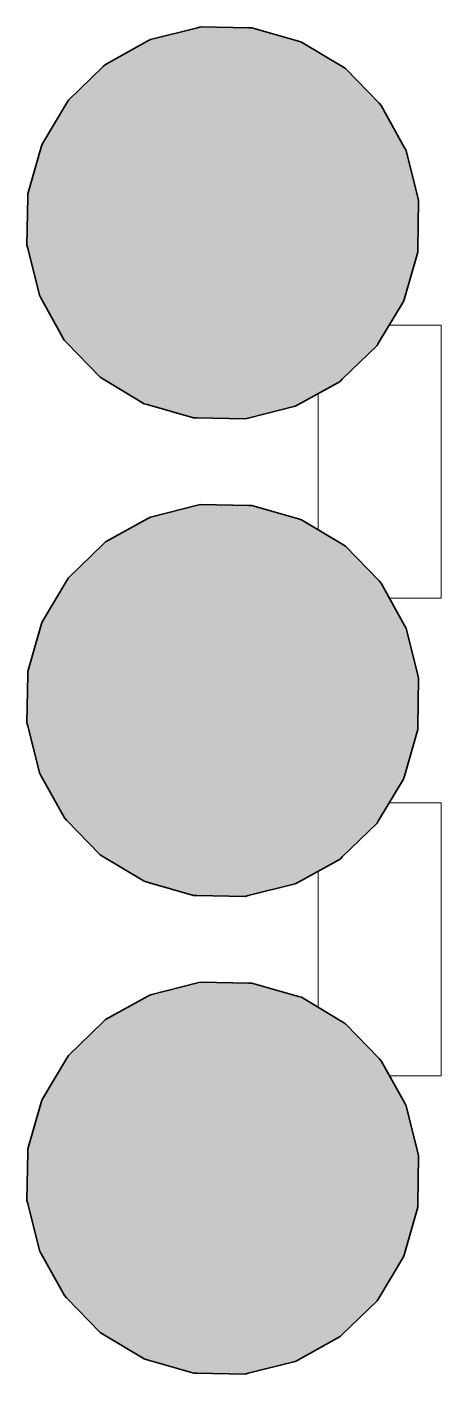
# Model space of a CAD drawing. Header units: millimetres. Extents: x -100577 to 287200, y -212120 to 238461.
# Drawn here: x 30582 to 32100, y 5437 to 10372 of the extents above; entities that cross this region are included whole.
import ezdxf

# ---------------------------------------------------------------- set-up
doc = ezdxf.new("R2010")
doc.units = ezdxf.units.MM
doc.layers.add('01_切断（構造・壁）', color=7, linetype='Continuous', lineweight=35)
doc.layers.add('11_見えがかり（家具）', color=8, linetype='Continuous', lineweight=9)

msp = doc.modelspace()

# ---------------------------------------------------------------- hatches: boundary and pattern name
at = {"layer": '01_切断（構造・壁）'}
for points in [[(31962.7, 9366.4), (31871.5, 9214.6), (31865.6, 9204.8), (31738.2, 9081.7), (31729.9, 9073.8), (31575, 8987.9), (31565, 8982.3), (31393.1, 8939.5), (31382, 8936.7), (31204.9, 8939.8), (31193.4, 8940), (31023.1, 8988.8), (31012.1, 8992), (30860.3, 9083.2), (30850.4, 9089.1), (30727.4, 9216.5), (30719.4, 9224.8), (30633.6, 9379.7), (30628, 9389.7), (30585.2, 9561.6), (30582.4, 9572.7), (30585.5, 9749.8), (30585.7, 9761.3), (30634.5, 9931.6), (30637.7, 9942.6), (30728.9, 10094.4), (30734.8, 10104.3), (30862.2, 10227.3), (30870.5, 10235.3), (31025.4, 10321.1), (31035.4, 10326.7), (31207.3, 10369.6), (31218.4, 10372.3), (31395.5, 10369.2), (31407, 10369), (31577.2, 10320.2), (31588.3, 10317), (31740.1, 10225.8), (31749.9, 10219.9), (31873, 10092.5), (31880.9, 10084.2), (31966.8, 9929.3), (31972.4, 9919.3), (32015.2, 9747.4), (32018, 9736.3), (32014.9, 9559.2), (32014.7, 9547.7), (31965.9, 9377.5)], [(31962.8, 7616.4), (31871.6, 7464.6), (31865.7, 7454.8), (31738.3, 7331.7), (31730, 7323.8), (31575.1, 7237.9), (31565.1, 7232.3), (31393.2, 7189.5), (31382.1, 7186.7), (31205, 7189.8), (31193.5, 7190), (31023.2, 7238.8), (31012.2, 7242), (30860.4, 7333.2), (30850.5, 7339.1), (30727.5, 7466.5), (30719.5, 7474.8), (30633.7, 7629.7), (30628.1, 7639.7), (30585.2, 7811.6), (30582.5, 7822.7), (30585.6, 7999.8), (30585.8, 8011.3), (30634.6, 8181.6), (30637.8, 8192.6), (30729, 8344.4), (30734.9, 8354.3), (30862.3, 8477.3), (30870.6, 8485.3), (31025.5, 8571.1), (31035.5, 8576.7), (31207.4, 8619.6), (31218.5, 8622.3), (31395.6, 8619.2), (31407.1, 8619), (31577.3, 8570.2), (31588.4, 8567), (31740.2, 8475.8), (31750, 8469.9), (31873.1, 8342.5), (31881, 8334.2), (31966.9, 8179.3), (31972.5, 8169.3), (32015.3, 7997.4), (32018.1, 7986.3), (32015, 7809.2), (32014.8, 7797.7), (31966, 7627.5)], [(31962.9, 5866.4), (31871.7, 5714.6), (31865.8, 5704.8), (31738.3, 5581.7), (31730.1, 5573.8), (31575.2, 5487.9), (31565.2, 5482.3), (31393.3, 5439.5), (31382.2, 5436.7), (31205.1, 5439.8), (31193.6, 5440), (31023.3, 5488.8), (31012.3, 5492), (30860.5, 5583.2), (30850.6, 5589.1), (30727.6, 5716.5), (30719.6, 5724.8), (30633.8, 5879.7), (30628.2, 5889.7), (30585.3, 6061.6), (30582.6, 6072.7), (30585.7, 6249.8), (30585.9, 6261.3), (30634.7, 6431.6), (30637.9, 6442.6), (30729.1, 6594.4), (30735, 6604.3), (30862.4, 6727.3), (30870.6, 6735.3), (31025.6, 6821.1), (31035.6, 6826.7), (31207.5, 6869.6), (31218.6, 6872.3), (31395.7, 6869.2), (31407.2, 6869), (31577.4, 6820.2), (31588.5, 6817), (31740.3, 6725.8), (31750.1, 6719.9), (31873.2, 6592.5), (31881.1, 6584.2), (31967, 6429.3), (31972.6, 6419.3), (32015.4, 6247.4), (32018.2, 6236.3), (32015.1, 6059.2), (32014.9, 6047.7), (31966.1, 5877.5)]]:
    msp.add_hatch(color=7, dxfattribs=at).paths.add_polyline_path(points)

# ---------------------------------------------------------------- linework, layer by layer
for points in [[(31962.7, 9366.4), (31871.5, 9214.6), (31865.6, 9204.8), (31738.2, 9081.7), (31729.9, 9073.8), (31575, 8987.9), (31565, 8982.3), (31393.1, 8939.5), (31382, 8936.7), (31204.9, 8939.8), (31193.4, 8940), (31023.1, 8988.8), (31012.1, 8992), (30860.3, 9083.2), (30850.4, 9089.1), (30727.4, 9216.5), (30719.4, 9224.8), (30633.6, 9379.7), (30628, 9389.7), (30585.2, 9561.6), (30582.4, 9572.7), (30585.5, 9749.8), (30585.7, 9761.3), (30634.5, 9931.6), (30637.7, 9942.6), (30728.9, 10094.4), (30734.8, 10104.3), (30862.2, 10227.3), (30870.5, 10235.3), (31025.4, 10321.1), (31035.4, 10326.7), (31207.3, 10369.6), (31218.4, 10372.3), (31395.5, 10369.2), (31407, 10369), (31577.2, 10320.2), (31588.3, 10317), (31740.1, 10225.8), (31749.9, 10219.9), (31873, 10092.5), (31880.9, 10084.2), (31966.8, 9929.3), (31972.4, 9919.3), (32015.2, 9747.4), (32018, 9736.3), (32014.9, 9559.2), (32014.7, 9547.7), (31965.9, 9377.5), (31962.7, 9366.4)], [(31962.8, 7616.4), (31871.6, 7464.6), (31865.7, 7454.8), (31738.3, 7331.7), (31730, 7323.8), (31575.1, 7237.9), (31565.1, 7232.3), (31393.2, 7189.5), (31382.1, 7186.7), (31205, 7189.8), (31193.5, 7190), (31023.2, 7238.8), (31012.2, 7242), (30860.4, 7333.2), (30850.5, 7339.1), (30727.5, 7466.5), (30719.5, 7474.8), (30633.7, 7629.7), (30628.1, 7639.7), (30585.2, 7811.6), (30582.5, 7822.7), (30585.6, 7999.8), (30585.8, 8011.3), (30634.6, 8181.6), (30637.8, 8192.6), (30729, 8344.4), (30734.9, 8354.3), (30862.3, 8477.3), (30870.6, 8485.3), (31025.5, 8571.1), (31035.5, 8576.7), (31207.4, 8619.6), (31218.5, 8622.3), (31395.6, 8619.2), (31407.1, 8619), (31577.3, 8570.2), (31588.4, 8567), (31740.2, 8475.8), (31750, 8469.9), (31873.1, 8342.5), (31881, 8334.2), (31966.9, 8179.3), (31972.5, 8169.3), (32015.3, 7997.4), (32018.1, 7986.3), (32015, 7809.2), (32014.8, 7797.7), (31966, 7627.5), (31962.8, 7616.4)], [(31962.9, 5866.4), (31871.7, 5714.6), (31865.8, 5704.8), (31738.3, 5581.7), (31730.1, 5573.8), (31575.2, 5487.9), (31565.2, 5482.3), (31393.3, 5439.5), (31382.2, 5436.7), (31205.1, 5439.8), (31193.6, 5440), (31023.3, 5488.8), (31012.3, 5492), (30860.5, 5583.2), (30850.6, 5589.1), (30727.6, 5716.5), (30719.6, 5724.8), (30633.8, 5879.7), (30628.2, 5889.7), (30585.3, 6061.6), (30582.6, 6072.7), (30585.7, 6249.8), (30585.9, 6261.3), (30634.7, 6431.6), (30637.9, 6442.6), (30729.1, 6594.4), (30735, 6604.3), (30862.4, 6727.3), (30870.6, 6735.3), (31025.6, 6821.1), (31035.6, 6826.7), (31207.5, 6869.6), (31218.6, 6872.3), (31395.7, 6869.2), (31407.2, 6869), (31577.4, 6820.2), (31588.5, 6817), (31740.3, 6725.8), (31750.1, 6719.9), (31873.2, 6592.5), (31881.1, 6584.2), (31967, 6429.3), (31972.6, 6419.3), (32015.4, 6247.4), (32018.2, 6236.3), (32015.1, 6059.2), (32014.9, 6047.7), (31966.1, 5877.5), (31962.9, 5866.4)]]:
    msp.add_lwpolyline(points, dxfattribs=at)
at = {"layer": '11_見えがかり（家具）'}
for points in [[(31912.8, 9279.6), (31950.2, 9279.6), (31987.7, 9279.6), (32025.2, 9279.6), (32062.7, 9279.6), (32100.2, 9279.6), (32100.2, 9196.2), (32100.2, 9112.9), (32100.2, 9029.6), (32100.2, 8946.2), (32100.2, 8779.6), (32100.2, 8696.2), (32100.2, 8612.9), (32100.2, 8529.6), (32100.2, 8446.2), (32100.3, 8279.6), (32025.3, 8279.6), (31987.8, 8279.6), (31950.3, 8279.6), (31913.6, 8279.6)], [(31650.2, 8862.9), (31650.2, 8946.2), (31650.2, 9027.3)], [(31650.2, 8532.2), (31650.2, 8862.9)], [(31912.9, 7529.6), (31950.3, 7529.6), (32025.3, 7529.6), (32062.8, 7529.6), (32100.3, 7529.6), (32100.3, 7029.6), (32100.3, 6946.2), (32100.3, 6862.9), (32100.3, 6779.6), (32100.3, 6696.2), (32100.4, 6529.6), (32062.9, 6529.6), (32025.4, 6529.6), (31987.9, 6529.6), (31950.4, 6529.6), (31913.7, 6529.6)], [(31650.3, 6782.2), (31650.3, 7277.3)]]:
    msp.add_lwpolyline(points, dxfattribs=at)

doc.saveas('drawing.dxf')
